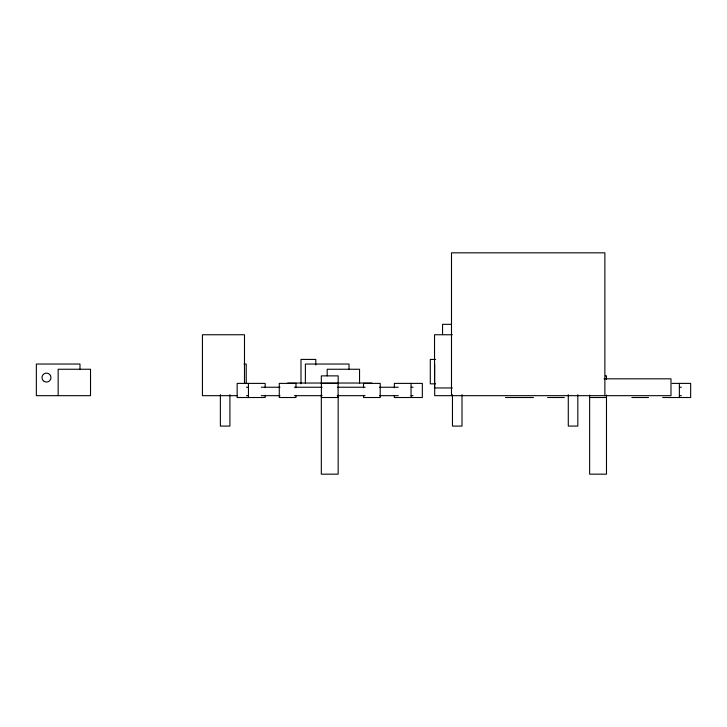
<?xml version="1.0" encoding="UTF-8"?>
<svg xmlns="http://www.w3.org/2000/svg" width="727" height="727" viewBox="0 0 727 727"><rect width="100%" height="100%" fill="white"/><g stroke="black" fill="none" stroke-linecap="round" stroke-linejoin="round"><path stroke-width="1.09" d="M451.34 324.333L442.543 324.333L442.543 334.384M452.294 334.747L434.528 334.747L434.528 387.954L452.294 387.954M435.573 359.42L430.293 359.42L430.293 383.838L435.573 383.838M243.981 364.036L246.226 364.036L246.226 383.238M605.355 375.877L606.482 375.877L606.482 379.267M604.064 378.822L670.985 378.822L670.985 395.67L434.682 395.67L434.682 364.036M287.628 383.038L371.87 383.038M672.111 383.393L690.65 383.393L690.65 397.515L662.66 397.515M246.471 387.246L248.38 387.246M261.257 387.246L279.995 387.246M294.399 387.246L322.116 387.246M337.383 387.246L365.099 387.246M379.503 387.246L398.242 387.246M411.118 387.246L413.036 387.246M679.427 387.246L681.344 387.246M237.275 395.67L202.433 395.67L202.433 334.747L244.49 334.747L244.49 383.265M246.471 395.67L248.38 395.67M261.257 395.67L279.995 395.67M294.399 395.67L322.161 395.67M337.228 395.67L365.099 395.67M379.503 395.67L398.242 395.67M411.118 395.67L413.036 395.67M679.427 395.67L681.344 395.67M505.465 397.515L533.454 397.515M547.585 397.515L564.288 397.515M589.706 397.515L606.409 397.515M631.827 397.515L648.529 397.515M679.363 383.393L679.363 397.515M606.482 395.088L606.482 474.168L589.633 474.168L589.633 395.088M604.873 395.67L604.873 252.832L451.494 252.832L451.494 395.67M577.829 394.706L577.829 426.086L568.287 426.086L568.287 394.706M462.008 394.706L462.008 426.086L452.467 426.086L452.467 394.706M411.055 383.393L411.055 397.515M394.352 387.736L394.352 383.393L422.342 383.393L422.342 397.515L394.352 397.515L394.352 395.343M363.518 387.736L363.518 383.393L380.221 383.393L380.221 397.515L363.518 397.515L363.518 395.343M359.547 383.565L359.547 369.252L327.186 369.252L327.186 375.859M349.015 369.689L349.015 364.036L305.385 364.036L305.385 383.238M338.173 383.783L338.173 375.877L321.325 375.877L321.325 383.783M338.173 395.088L338.173 474.168L321.325 474.168L321.325 395.088M315.791 364.972L315.791 359.42L300.987 359.42L300.987 383.838M295.98 387.736L295.98 383.393L279.277 383.393L279.277 397.515L295.98 397.515L295.98 395.343M265.146 387.736L265.146 383.393L237.156 383.393L237.156 397.515L265.146 397.515L265.146 395.343M248.443 383.393L248.443 397.515M229.914 394.706L229.914 426.086L220.372 426.086L220.372 394.706M79.988 369.689L79.988 364.036L36.35 364.036L36.35 395.67L90.521 395.67L90.521 369.252L58.16 369.252L58.16 395.67M338.1 383.393L321.398 383.393L321.398 397.515L338.1 397.515L338.1 383.393M44.229 381.475A4.489 4.489 0 0 0 50.963 377.586A4.489 4.489 0 0 0 44.229 373.696A4.489 4.489 0 0 0 44.229 381.475"/></g></svg>
